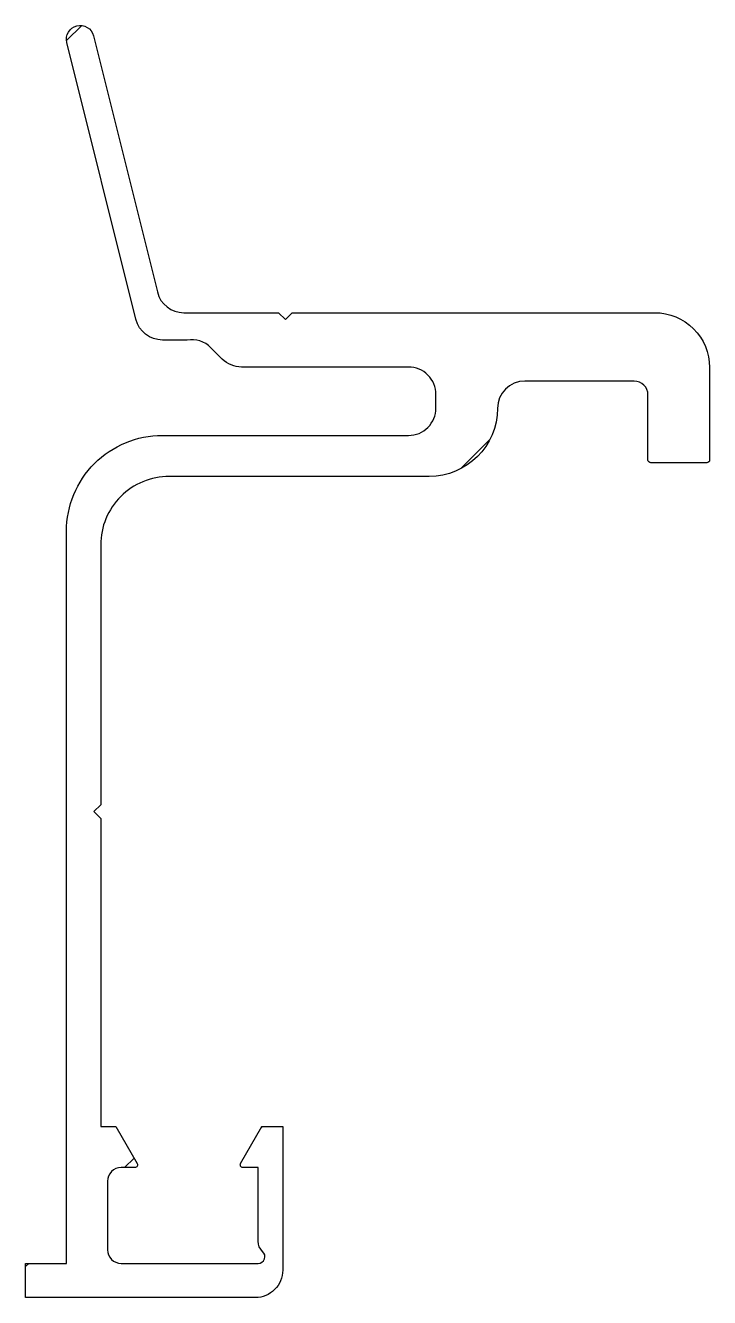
# Model space of a CAD drawing. Extents: x 147.6 to 197.6, y 49.7 to 142.7.
import ezdxf

# ---------------------------------------------------------------- set-up
doc = ezdxf.new("R2010")
doc.units = 0
doc.layers.get('0').update_dxf_attribs({"linetype": 'CONTINUOUS'})
doc.layers.add('ÖLÇÜ', color=152, linetype='CONTINUOUS')

msp = doc.modelspace()

# ---------------------------------------------------------------- linework, layer by layer
msp.add_lwpolyline([(164.591, 52.214, 0.6885), (164.924, 53.087, -0.213422), (164.591, 53.832), (164.591, 59.214), (163.491, 59.214, -0.57735), (163.317, 59.514), (164.876, 62.214), (166.391, 62.214), (166.391, 51.714, -0.414214), (164.391, 49.714), (147.591, 49.714), (147.591, 52.214), (150.591, 52.214), (150.591, 105.741, -0.414214), (157.591, 112.741), (175.591, 112.741, 0.414214), (177.591, 114.741), (177.591, 115.741, 0.414214), (175.591, 117.741), (163.393, 117.741, -0.198912), (161.978, 118.327), (161.15, 119.155, 0.242042), (159.408, 119.714), (157.608, 119.714, -0.344328), (155.667, 121.23), (150.62, 141.472, -1), (152.561, 141.956), (157.23, 123.23, 0.344328), (159.17, 121.714), (166.091, 121.714), (166.591, 121.214), (167.091, 121.714), (193.591, 121.714, -0.414214), (197.591, 117.714), (197.591, 110.941, -0.414214), (197.391, 110.741), (193.291, 110.741, -0.414214), (193.091, 110.941), (193.091, 115.714, 0.414214), (192.091, 116.714), (184.091, 116.714, 0.413084), (182.091, 114.722, -0.413084), (177.091, 109.741), (158.091, 109.741, 0.414214), (153.091, 104.741), (153.091, 85.741), (152.591, 85.241), (153.091, 84.741), (153.091, 62.214), (154.205, 62.214), (155.764, 59.514, -0.57735), (155.591, 59.214), (154.591, 59.214, 0.414214), (153.591, 58.214), (153.591, 53.214, 0.414214), (154.591, 52.214)], format="xyb", close=True)
at = {"layer": 'ÖLÇÜ', "color": 98}
for p, q in [((150.597, 141.601), (151.703, 142.708)), ((179.413, 110.313), (181.519, 112.419)), ((164.842, 62.155), (164.901, 62.214)), ((154.83, 59.214), (155.532, 59.916)), ((147.591, 51.974), (147.83, 52.214))]:
    msp.add_line(p, q, dxfattribs=at)

doc.saveas('drawing.dxf')
